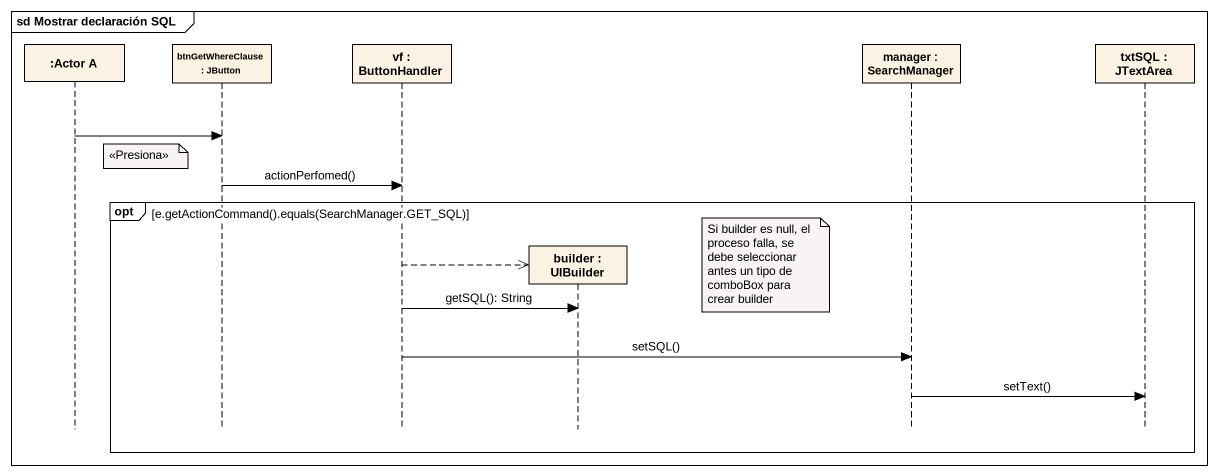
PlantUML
@startuml
mainframe sd Mostrar declaración SQL
hide footbox
participant ":Actor A" as Actor_A
participant "btnGetWhereClause : JButton" as btnGetWhereClause
participant "vf : ButtonHandler" as vf
participant "builder : UIBuilder" as builder
participant "manager : SearchManager" as manager
participant "txtSQL : JTextArea" as txtSQL

Actor_A -> btnGetWhereClause
note right of Actor_A : <<Presiona>>
btnGetWhereClause -> vf : actionPerfomed()
opt e.getActionCommand().equals(SearchManager.GET_SQL)
  note left of manager : Si builder es null, el proceso falla, se debe seleccionar antes un tipo de comboBox para crear builder
  vf -->> builder **
  vf -> builder : getSQL(): String
  vf -> manager : setSQL()
  manager -> txtSQL : setText()
end
@enduml
